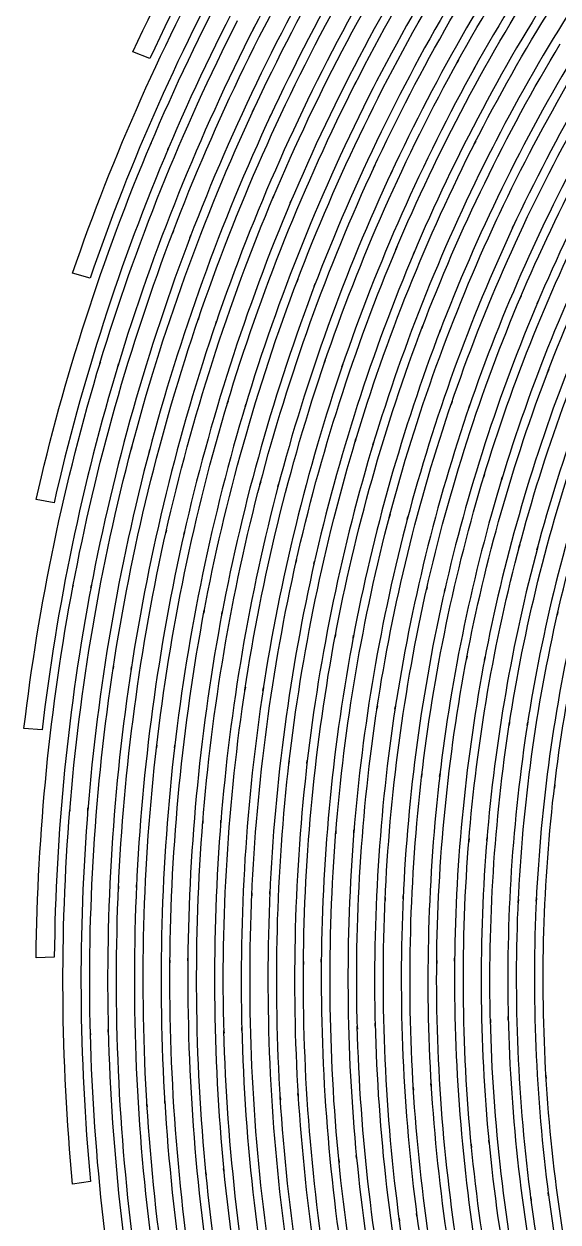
# Model space of a CAD drawing. Extents: x -32 to 185, y 69 to 286.
# Drawn here: x -32.4 to -5.5, y 152.4 to 212.8 of the extents above; entities that cross this region are included whole.
import ezdxf

# ---------------------------------------------------------------- set-up
doc = ezdxf.new("R2010")
doc.units = 0
doc.layers.add('Ebene_1', color=7, linetype='CONTINUOUS')

msp = doc.modelspace()

# ---------------------------------------------------------------- linework, layer by layer
at = {"layer": 'Ebene_1', "color": 7}
for p, q in [((-20.843892, 212.512881), (-20.782292, 212.633281)), ((-26.067933, 211.025825), (-26.914043, 211.37608)), ((-26.914043, 211.37608), (-26.914043, 211.375571)), ((-10.498799, 210.948443), (-10.571293, 210.817352)), ((-9.723529, 210.488225), (-9.650449, 210.619825)), ((-15.655156, 209.849824), (-15.719683, 209.722806)), ((-14.862475, 209.418624), (-14.796853, 209.547424)), ((-20.817928, 208.475277), (-20.87571, 208.351059)), ((-20.010077, 208.072077), (-19.951506, 208.197822)), ((-26.001497, 206.763203), (-26.02746, 206.701857)), ((-9.625503, 206.865276), (-9.694689, 206.729094)), ((-25.15386, 206.449093), (-25.102187, 206.570766)), ((-8.835113, 206.432293), (-8.764808, 206.570003)), ((-14.715119, 205.632256), (-14.776566, 205.499893)), ((-13.908336, 205.228801), (-13.846074, 205.362692)), ((-19.803055, 204.1228), (-19.857349, 203.994)), ((-18.981534, 203.748873), (-18.92645, 203.8792)), ((-8.56924, 202.900727), (-8.635244, 202.75869)), ((-7.764825, 202.495235), (-7.697803, 202.638799)), ((-24.877168, 202.336653), (-24.925023, 202.210908)), ((-24.042513, 201.992253), (-23.994149, 202.118508)), ((-13.589951, 201.535598), (-13.647911, 201.398143)), ((-12.769932, 201.160907), (-12.711157, 201.299889)), ((-29.078954, 199.958687), (-29.957391, 200.216542)), ((-29.957391, 200.216542), (-29.957391, 200.216288)), ((-18.600021, 199.895815), (-18.650726, 199.762433)), ((-17.76618, 199.550905), (-17.714583, 199.686069)), ((-7.338257, 199.061923), (-7.400799, 198.914286)), ((-6.520937, 198.684432), (-6.457504, 198.833595)), ((-23.58764, 197.979849), (-23.631676, 197.850285)), ((-22.741275, 197.665485), (-22.69673, 197.796322)), ((-12.287186, 197.569267), (-12.341684, 197.426212)), ((-11.45533, 197.222576), (-11.400145, 197.366649)), ((-28.559681, 195.726356), (-28.579026, 195.662465)), ((-17.216921, 195.802211), (-17.264165, 195.663483)), ((-27.683535, 195.504138), (-27.644844, 195.631156)), ((-16.371957, 195.486574), (-16.324331, 195.626065)), ((-5.940853, 195.356501), (-5.999423, 195.203774)), ((-22.115857, 193.7605), (-22.156075, 193.626609)), ((-21.25931, 193.475409), (-21.218329, 193.610827)), ((-10.815606, 193.739373), (-10.866108, 193.591227)), ((-9.972602, 193.421699), (-9.921311, 193.571372)), ((-15.662792, 191.848353), (-15.70576, 191.705552)), ((-14.807697, 191.562752), (-14.764043, 191.706825)), ((-26.971316, 191.445152), (-27.005679, 191.315079)), ((-26.104588, 191.190861), (-26.069969, 191.321952)), ((-20.470041, 189.685478), (-20.506364, 189.547005)), ((-9.183612, 190.053042), (-9.230066, 189.899551)), ((-8.33068, 189.764642), (-8.283462, 189.91966)), ((-19.604382, 189.430932), (-19.567498, 189.570678)), ((-30.896156, 188.633695), (-31.797248, 188.796859)), ((-31.797248, 188.796859), (-31.797248, 188.79635)), ((-13.945805, 188.04264), (-13.984776, 187.894749)), ((-13.081852, 187.786312), (-13.04227, 187.935731)), ((-25.225896, 187.249985), (-25.255932, 187.116603)), ((-24.351022, 187.027003), (-24.320222, 187.162166)), ((-7.400112, 186.517402), (-7.442163, 186.358566)), ((-6.538322, 186.258275), (-6.495584, 186.418638)), ((-18.65989, 185.761656), (-18.691988, 185.61911)), ((-17.786162, 185.537401), (-17.753554, 185.68122)), ((-29.930409, 184.480782), (-29.942628, 184.415109)), ((-29.035427, 184.352746), (-29.010481, 184.483328)), ((-12.075506, 184.390418), (-12.109996, 184.237945)), ((-11.203585, 184.164382), (-11.168483, 184.318636)), ((-23.313749, 183.210854), (-23.339712, 183.073399)), ((-22.431748, 183.018672), (-22.40553, 183.157654)), ((-5.474321, 183.138054), (-5.51179, 182.974126)), ((-16.69411, 181.995652), (-16.721855, 181.848525)), ((-15.813534, 181.802452), (-15.785509, 181.950343)), ((-10.061005, 180.898561), (-10.090838, 180.74176)), ((-9.182237, 180.702815), (-9.151794, 180.861906)), ((-27.895826, 180.392778), (-27.915935, 180.259651)), ((-27.006952, 180.23216), (-26.986589, 180.365796)), ((-21.244292, 179.333868), (-21.265674, 179.192086)), ((-20.356488, 179.172741), (-20.334622, 179.315795)), ((-14.582475, 178.393576), (-14.605435, 178.242376)), ((-13.696147, 178.230922), (-13.67278, 178.383649)), ((-31.499938, 177.179139), (-32.412994, 177.24583)), ((-32.412994, 177.24583), (-32.412994, 177.245321)), ((-7.911698, 177.572921), (-7.936643, 177.410775)), ((-7.027228, 177.407212), (-7.001773, 177.570885)), ((-25.714369, 176.406847), (-25.730151, 176.270665)), ((-24.820659, 176.278047), (-24.804623, 176.415502)), ((-19.027377, 175.624119), (-19.044076, 175.479537)), ((-18.134686, 175.49481), (-18.11758, 175.641174)), ((-12.334506, 174.961282), (-12.352604, 174.805755)), ((-11.443519, 174.828918), (-11.425014, 174.986228)), ((-5.637587, 174.417318), (-5.657467, 174.250336)), ((-30.097646, 173.15299), (-30.102991, 173.086299)), ((-29.194263, 173.120917), (-29.183572, 173.253026)), ((-23.383749, 172.593498), (-23.394949, 172.453753)), ((-22.486221, 172.496262), (-22.474766, 172.637535)), ((-16.672423, 172.088734), (-16.684259, 171.939825)), ((-15.776244, 171.990479), (-15.764025, 172.140661)), ((-9.96018, 171.703352), (-9.973111, 171.543497)), ((-9.065605, 171.601788), (-9.052165, 171.763425)), ((-27.640262, 169.304004), (-27.646116, 169.169859)), ((-26.739425, 169.239095), (-26.733316, 169.374259)), ((-20.913892, 168.958331), (-20.920256, 168.815277)), ((-20.014047, 168.892658), (-20.007582, 169.036731)), ((-14.189915, 168.731786), (-14.196686, 168.579058)), ((-13.291241, 168.664331), (-13.28419, 168.818331)), ((-7.469603, 168.624367), (-7.477163, 168.46044)), ((-6.572635, 168.553604), (-6.564693, 168.719313)), ((-30.882156, 165.725855), (-31.797248, 165.69531)), ((-31.797248, 165.69531), (-31.797248, 165.694801)), ((-25.047459, 165.572619), (-25.048732, 165.435673)), ((-24.145095, 165.539783), (-24.143822, 165.67851)), ((-17.413787, 165.471819), (-17.412412, 165.619455)), ((-11.589883, 165.557601), (-11.59136, 165.401564)), ((-10.68981, 165.521201), (-10.68813, 165.679274)), ((-18.315159, 165.505928), (-18.31633, 165.359564)), ((-8.882637, 162.571016), (-8.878564, 162.410398)), ((-7.982385, 162.564907), (-7.986254, 162.726798)), ((-28.158517, 161.93567), (-28.161571, 162.068543)), ((-22.324839, 162.028834), (-22.321021, 161.889088)), ((-21.42222, 162.027561), (-21.425783, 162.169343)), ((-15.597883, 162.240361), (-15.593887, 162.091198)), ((-14.696232, 162.23807), (-14.700101, 162.389016)), ((-29.060118, 161.871779), (-29.058336, 161.804579)), ((-6.078969, 159.774323), (-6.069118, 159.610395)), ((-12.772503, 159.166722), (-12.762957, 159.01374)), ((-11.871767, 159.194722), (-11.881109, 159.348977)), ((-26.207424, 158.305594), (-26.199024, 158.171448)), ((-25.304805, 158.336903), (-25.312951, 158.472321)), ((-19.482582, 158.676722), (-19.473621, 158.534431)), ((-18.580726, 158.707013), (-18.589584, 158.85134)), ((-8.950957, 156.345847), (-8.966052, 156.50341)), ((-9.849809, 156.286792), (-9.834613, 156.13101)), ((-16.531531, 155.519846), (-16.517226, 155.375009)), ((-15.631687, 155.581955), (-15.645992, 155.728828)), ((-23.232803, 154.871264), (-23.219312, 154.734827)), ((-22.332221, 154.934136), (-22.345457, 155.0721)), ((-29.0507, 154.403409), (-29.957391, 154.275372)), ((-29.957391, 154.275372), (-29.957391, 154.275118)), ((-6.840519, 153.60439), (-6.819417, 153.445808)), ((-5.944722, 153.694499), (-5.965696, 153.854608)), ((-13.482558, 152.56228), (-13.462678, 152.414134)), ((-12.585793, 152.655443), (-12.605571, 152.804607))]:
    msp.add_line(p, q, dxfattribs=at)
for points in [[(-11.235097, 227.834495), (-14.884443, 223.021291), (-18.099966, 217.893977), (-20.843892, 212.512881)], [(-26.914043, 211.375571), (-24.244877, 217.087576), (-21.078328, 222.553945), (-17.451383, 227.711295)], [(-16.612782, 227.333549), (-20.239651, 222.187399), (-23.403858, 216.730194), (-26.067933, 211.025825)], [(-15.719683, 209.722806), (-13.134746, 214.813719), (-10.102471, 219.66536), (-6.659155, 224.219946)], [(-10.571293, 210.817352), (-7.929491, 215.590338), (-4.868172, 220.119215), (-1.423761, 224.34951)], [(-20.87571, 208.351059), (-18.364057, 213.761173), (-15.377421, 218.937869), (-11.951109, 223.82031)], [(-5.866882, 223.77271), (-9.284539, 219.263942), (-12.295051, 214.460155), (-14.862475, 209.418624)], [(-0.645208, 223.878855), (-4.062483, 219.693615), (-7.100715, 215.212338), (-9.723529, 210.488225)], [(-26.02746, 206.701857), (-23.605713, 212.430917), (-20.680983, 217.93445), (-17.288118, 223.147545)], [(-11.145803, 223.396746), (-14.547882, 218.560887), (-17.514434, 213.4323), (-20.010077, 208.072077)], [(-16.471077, 222.747654), (-19.840931, 217.581904), (-22.746621, 212.127753), (-25.15386, 206.449093)], [(-14.776566, 205.499893), (-12.427288, 210.563825), (-9.632452, 215.409356), (-6.425278, 219.978452)], [(-9.694689, 206.729094), (-7.279992, 211.478662), (-4.446975, 216.003975), (-1.229568, 220.25107)], [(-19.857349, 203.994), (-17.589983, 209.37306), (-14.849646, 214.540337), (-11.668716, 219.434742)], [(-5.616409, 219.56176), (-8.799706, 215.039501), (-11.574661, 210.242842), (-13.908336, 205.228801)], [(-0.433018, 219.811215), (-3.625378, 215.609938), (-6.437318, 211.13248), (-8.835113, 206.432293)], [(-10.847806, 219.042232), (-14.00626, 214.195428), (-16.728321, 209.077278), (-18.981534, 203.748873)], [(-24.925023, 202.210908), (-22.756294, 207.904331), (-20.086822, 213.394627), (-16.948554, 218.616632)], [(-16.116597, 218.248304), (-19.233712, 213.074409), (-21.886256, 207.634513), (-24.042513, 201.992253)], [(-29.957391, 200.216288), (-27.910335, 206.17953), (-25.342987, 211.951608), (-22.28462, 217.465067)], [(-21.410765, 217.178194), (-24.469895, 211.675935), (-27.036225, 205.913529), (-29.078954, 199.958687)], [(-13.647911, 201.398143), (-11.52841, 206.424912), (-8.965772, 211.253389), (-5.990565, 215.825793)], [(-8.635244, 202.75869), (-6.441773, 207.474913), (-3.832298, 211.986226), (-0.837797, 216.238921)], [(-0.025058, 215.829866), (-2.996166, 211.624007), (-5.586372, 207.161312), (-7.764825, 202.495235)], [(-18.650726, 199.762433), (-16.621513, 205.099492), (-14.122206, 210.245897), (-11.182508, 215.140811)], [(-5.16627, 215.44092), (-8.119407, 210.915861), (-10.66405, 206.13702), (-12.769932, 201.160907)], [(-10.346962, 214.780374), (-13.266194, 209.933569), (-15.749109, 204.837056), (-17.76618, 199.550905)], [(-23.631676, 197.850285), (-21.709347, 203.496873), (-19.28989, 208.961969), (-16.401891, 214.181173)], [(-15.556418, 213.845173), (-18.425122, 208.675096), (-20.829637, 203.2604), (-22.741275, 197.665485)], [(-28.579026, 195.662465), (-26.780152, 201.616543), (-24.456913, 207.400076), (-21.637311, 212.944081)], [(-20.782292, 212.633281), (-23.584076, 207.138658), (-25.893569, 201.406289), (-27.683535, 195.504138)], [(-7.400799, 198.914286), (-5.422496, 203.587236), (-3.030963, 208.074113), (-0.255142, 212.321972)], [(-12.341684, 197.426212), (-10.445522, 202.405635), (-8.109556, 207.206367), (-5.361761, 211.771389)], [(0.572946, 211.94448), (-2.181518, 207.744222), (-4.555666, 203.306727), (-6.520937, 198.684432)], [(-17.264165, 195.663483), (-15.466436, 200.94887), (-13.202354, 206.063966), (-10.498799, 210.948443)], [(-4.523135, 211.418334), (-7.25077, 206.901676), (-9.570801, 202.150835), (-11.45533, 197.222576)], [(-9.650449, 210.619825), (-12.335015, 205.784729), (-14.584461, 200.720288), (-16.371957, 195.486574)], [(-22.156075, 193.626609), (-20.473273, 199.215923), (-18.297646, 204.645128), (-15.655156, 209.849824)], [(-14.796853, 209.547424), (-17.42234, 204.391855), (-19.584985, 199.013559), (-21.25931, 193.475409)], [(-27.005679, 191.315079), (-25.454223, 197.206539), (-23.383494, 202.949345), (-20.817928, 208.475277)], [(-5.999423, 195.203774), (-4.229516, 199.823524), (-2.050376, 204.276291), (0.511779, 208.508623)], [(-19.951506, 208.197822), (-22.501239, 202.722035), (-24.560259, 197.030648), (-26.104588, 191.190861)], [(-10.866108, 193.591227), (-9.186412, 198.513632), (-7.07129, 203.27669), (-4.545917, 207.82364)], [(-3.694283, 207.503167), (-6.201456, 203.005345), (-8.302655, 198.292686), (-9.972602, 193.421699)], [(-31.797248, 188.79635), (-30.395719, 194.943628), (-28.456335, 200.955743), (-26.001497, 206.763203)], [(-15.70576, 191.705552), (-14.132642, 196.929085), (-12.097778, 202.00218), (-9.625503, 206.865276)], [(-25.102187, 206.570766), (-27.559062, 200.774506), (-29.498191, 194.772064), (-30.896156, 188.633695)], [(-8.764808, 206.570003), (-11.220283, 201.756798), (-13.242623, 196.734357), (-14.807697, 191.562752)], [(-20.506364, 189.547005), (-19.056014, 195.069628), (-17.117877, 200.452506), (-14.715119, 205.632256)], [(-13.846074, 205.362692), (-16.233535, 200.233088), (-18.160624, 194.901374), (-19.604382, 189.430932)], [(-25.255932, 187.116603), (-23.944767, 192.935517), (-22.119929, 198.62665), (-19.803055, 204.1228)], [(-18.92645, 203.8792), (-21.229274, 198.433195), (-23.044694, 192.793735), (-24.351022, 187.027003)], [(-9.230066, 189.899551), (-7.759658, 194.756283), (-5.858711, 199.471996), (-3.550007, 203.990946)], [(-2.686639, 203.703309), (-4.97895, 199.23425), (-6.867959, 194.569446), (-8.33068, 189.764642)], [(-13.984776, 187.894749), (-12.628633, 193.047517), (-10.816192, 198.069449), (-8.56924, 202.900727)], [(-7.697803, 202.638799), (-9.929864, 197.857667), (-11.731767, 192.887154), (-13.081852, 187.786312)], [(-29.942628, 184.415109), (-28.786736, 190.526751), (-27.091716, 196.524102), (-24.877168, 202.336653)], [(-23.994149, 202.118508), (-26.195715, 196.35712), (-27.883098, 190.411951), (-29.035427, 184.352746)], [(-18.691988, 185.61911), (-17.4663, 191.06537), (-15.758756, 196.391739), (-13.589951, 201.535598)], [(-12.711157, 201.299889), (-14.86665, 196.206684), (-16.565055, 190.931479), (-17.786162, 185.537401)], [(-7.442163, 186.358566), (-6.173405, 191.140716), (-4.479888, 195.79992), (-2.382075, 200.280688)], [(-1.50827, 200.026651), (-3.591778, 195.596283), (-5.275241, 190.988497), (-6.538322, 186.258275)], [(-23.339712, 183.073399), (-22.260693, 188.810095), (-20.674364, 194.439628), (-18.600021, 199.895815)], [(-17.714583, 199.686069), (-19.777091, 194.280791), (-21.355783, 188.703186), (-22.431748, 183.018672)], [(-12.109996, 184.237945), (-10.963064, 189.311296), (-9.36607, 194.272137), (-7.338257, 199.061923)], [(-6.457504, 198.833595), (-8.472386, 194.094718), (-10.060802, 189.18555), (-11.203585, 184.164382)], [(-27.915935, 180.259651), (-26.99957, 186.282711), (-25.551205, 192.212862), (-23.58764, 197.979849)], [(-22.69673, 197.796322), (-24.649605, 192.080498), (-26.092115, 186.202784), (-27.006952, 180.23216)], [(-16.721855, 181.848525), (-15.712811, 187.210021), (-14.228606, 192.470971), (-12.287186, 197.569267)], [(-11.400145, 197.366649), (-13.330034, 192.320026), (-14.807086, 187.111003), (-15.813534, 181.802452)], [(-5.51179, 182.974126), (-4.436742, 187.673549), (-2.943373, 192.267589), (-1.049884, 196.701012)], [(-32.412994, 177.245321), (-31.672775, 183.506636), (-30.383246, 189.691078), (-28.559681, 195.726356)], [(-21.265674, 179.192086), (-20.410681, 184.837655), (-19.055607, 190.396424), (-17.216921, 195.802211)], [(-27.644844, 195.631156), (-29.471973, 189.606314), (-30.76201, 183.43129), (-31.499938, 177.179139)], [(-16.324331, 195.626065), (-18.152962, 190.271951), (-19.502462, 184.765619), (-20.356488, 179.172741)], [(-10.090838, 180.74176), (-9.144946, 185.727038), (-7.755967, 190.618133), (-5.940853, 195.356501)], [(-5.051724, 195.162537), (-6.856021, 190.475079), (-8.238407, 185.63591), (-9.182237, 180.702815)], [(-25.730151, 176.270665), (-25.044914, 182.195725), (-23.835313, 188.048749), (-22.115857, 193.7605)], [(-21.218329, 193.610827), (-22.929385, 187.951258), (-24.134913, 182.150925), (-24.820659, 176.278047)], [(-14.605435, 178.242376), (-13.804711, 183.510199), (-12.53636, 188.696313), (-10.815606, 193.739373)], [(-9.921311, 193.571372), (-11.63252, 188.58024), (-12.895906, 183.446308), (-13.696147, 178.230922)], [(-19.044076, 175.479537), (-18.40425, 181.02507), (-17.272616, 186.503148), (-15.662792, 191.848353)], [(-14.764043, 191.706825), (-16.365873, 186.413547), (-17.493943, 180.987906), (-18.134686, 175.49481)], [(-7.936643, 177.410775), (-7.183341, 182.300344), (-5.994638, 187.113294), (-4.385044, 191.791589)], [(-3.489247, 191.631734), (-5.090008, 187.005112), (-6.274155, 182.244598), (-7.027228, 177.407212)], [(-30.102991, 173.086299), (-29.603318, 179.286268), (-28.555354, 185.429983), (-26.971316, 191.445152)], [(-26.069969, 191.321952), (-27.64688, 185.359219), (-28.692554, 179.268195), (-29.194263, 173.120917)], [(-23.394949, 172.453753), (-22.931676, 178.272922), (-21.952693, 184.0394), (-20.470041, 189.685478)], [(-12.352604, 174.805755), (-11.751443, 179.972269), (-10.690802, 185.074892), (-9.183612, 190.053042)], [(-8.283462, 189.91966), (-9.783194, 184.993437), (-10.840857, 179.942996), (-11.443519, 174.828918)], [(-19.567498, 189.570678), (-21.043965, 183.976782), (-22.020657, 178.26274), (-22.486221, 172.496262)], [(-16.684259, 171.939825), (-16.250844, 177.377939), (-15.334276, 182.766926), (-13.945805, 188.04264)], [(-13.04227, 187.935731), (-14.424784, 182.712199), (-15.33985, 177.375903), (-15.776244, 171.990479)], [(-5.657467, 174.250336), (-5.088023, 179.037577), (-4.091425, 183.76449), (-2.679766, 188.374313)], [(-27.646116, 169.169859), (-27.37528, 175.256301), (-26.565315, 181.306852), (-25.225896, 187.249985)], [(-24.320222, 187.162166), (-25.654805, 181.270961), (-26.464515, 175.273101), (-26.739425, 169.239095)], [(-9.973111, 171.543497), (-9.562554, 176.60132), (-8.701375, 181.612561), (-7.400112, 186.517402)], [(-6.495584, 186.418638), (-7.791374, 181.565979), (-8.65156, 176.607429), (-9.065605, 171.601788)], [(-20.920256, 168.815277), (-20.670037, 174.519645), (-19.913527, 180.190924), (-18.65989, 185.761656)], [(-17.753554, 185.68122), (-19.002712, 180.163178), (-19.759298, 174.544846), (-20.014047, 168.892658)], [(-31.797248, 165.694801), (-31.726738, 171.999389), (-31.102083, 178.285649), (-29.930409, 184.480782)], [(-29.010481, 184.483328), (-30.186737, 178.298376), (-30.813428, 172.02128), (-30.882156, 165.725855)], [(-14.196686, 168.579058), (-13.960416, 173.902118), (-13.250488, 179.193613), (-12.075506, 184.390418)], [(-11.168483, 184.318636), (-12.339495, 179.174013), (-13.049932, 173.934954), (-13.291241, 168.664331)], [(-25.048732, 165.435673), (-24.997059, 171.400443), (-24.416441, 177.348921), (-23.313749, 183.210854)], [(-22.40553, 183.157654), (-23.505167, 177.348157), (-24.087568, 171.452115), (-24.145095, 165.539783)], [(-7.477163, 168.46044), (-7.24797, 173.402954), (-6.577599, 178.314922), (-5.474321, 183.138054)], [(-4.566509, 183.074417), (-5.666427, 178.303467), (-6.337867, 173.443935), (-6.572635, 168.553604)], [(-18.31633, 165.359564), (-18.269697, 170.942006), (-17.7267, 176.509429), (-16.69411, 181.995652)], [(-15.785509, 181.950343), (-16.815604, 176.516811), (-17.360612, 171.002079), (-17.413787, 165.471819)], [(-11.59136, 165.401564), (-11.542741, 170.602442), (-11.030468, 175.78881), (-10.061005, 180.898561)], [(-9.151794, 180.861906), (-10.119373, 175.804338), (-10.634141, 170.670406), (-10.68981, 165.521201)], [(-29.058336, 161.804579), (-29.220482, 168.022621), (-28.831281, 174.243209), (-27.895826, 180.392778)], [(-26.986589, 180.365796), (-27.920517, 174.269173), (-28.312772, 168.10153), (-28.158517, 161.93567)], [(-22.321021, 161.889088), (-22.478839, 167.724294), (-22.118402, 173.562299), (-21.244292, 179.333868)], [(-20.334622, 179.315795), (-21.207892, 173.596663), (-21.571893, 167.811094), (-21.42222, 162.027561)], [(-15.593887, 162.091198), (-15.74076, 167.544584), (-15.40229, 173.000262), (-14.582475, 178.393576)], [(-13.67278, 178.383649), (-14.492086, 173.042771), (-14.834628, 167.63953), (-14.696232, 162.23807)], [(-8.878564, 162.410398), (-9.007823, 167.482984), (-8.68427, 172.557607), (-7.911698, 177.572921)], [(-7.001773, 177.570885), (-7.774472, 172.608007), (-8.102607, 167.586075), (-7.982385, 162.564907)], [(-26.199024, 158.171448), (-26.576515, 164.25229), (-26.41437, 170.354769), (-25.714369, 176.406847)], [(-24.804623, 176.415502), (-25.505387, 170.41586), (-25.672624, 164.366072), (-25.304805, 158.336903)], [(-19.473621, 158.534431), (-19.83108, 164.232945), (-19.681738, 169.952078), (-19.027377, 175.624119)], [(-18.11758, 175.641174), (-18.773137, 170.021569), (-18.928156, 164.354363), (-18.580726, 158.707013)], [(-12.762957, 159.01374), (-13.09379, 164.331709), (-12.950405, 169.668768), (-12.334506, 174.961282)], [(-11.425014, 174.986228), (-12.042491, 169.74615), (-12.191935, 164.461272), (-11.871767, 159.194722)], [(-6.069118, 159.610395), (-6.366427, 164.549091), (-6.221947, 169.504586), (-5.637587, 174.417318)], [(-29.957391, 154.275118), (-30.557355, 160.551451), (-30.604446, 166.868511), (-30.097646, 173.15299)], [(-29.183572, 173.253026), (-29.695718, 166.97822), (-29.651173, 160.670323), (-29.0507, 154.403409)], [(-23.219312, 154.734827), (-23.801967, 160.671087), (-23.856949, 166.647565), (-23.383749, 172.593498)], [(-22.474766, 172.637535), (-22.950767, 166.743784), (-22.903167, 160.819487), (-22.332221, 154.934136)], [(-16.517226, 155.375009), (-17.06399, 160.930469), (-17.115994, 166.523856), (-16.672423, 172.088734)], [(-15.764025, 172.140661), (-16.210778, 166.62822), (-16.166437, 161.08676), (-15.631687, 155.581955)], [(-9.834613, 156.13101), (-10.33902, 161.307706), (-10.380969, 166.51902), (-9.96018, 171.703352)], [(-9.052165, 171.763425), (-9.476747, 166.631529), (-9.442943, 161.471633), (-8.950957, 156.345847)], [(-26.820625, 150.697987), (-27.642553, 156.863593), (-27.916953, 163.090035), (-27.640262, 169.304004)], [(-26.733316, 169.374259), (-27.014079, 163.21298), (-26.748588, 157.03872), (-25.939642, 150.924023)], [(-20.130171, 151.498024), (-20.907528, 157.283593), (-21.16971, 163.126689), (-20.913892, 168.958331)], [(-20.007582, 169.036731), (-20.267982, 163.257271), (-20.014837, 157.466357), (-19.251199, 151.731697)], [(-13.462678, 152.414134), (-14.188413, 157.820939), (-14.431835, 163.281708), (-14.189915, 168.731786)], [(-13.28419, 168.818331), (-13.531278, 163.42069), (-13.297503, 158.011594), (-12.585793, 152.655443)], [(-6.819417, 153.445808), (-7.487116, 158.475885), (-7.704778, 163.555599), (-7.469603, 168.624367)], [(-6.564693, 168.719313), (-6.805417, 163.702726), (-6.597988, 158.674176), (-5.944722, 153.694499)], [(-23.591204, 147.389657), (-24.61295, 153.395662), (-25.10015, 159.480577), (-25.047459, 165.572619)], [(-24.143822, 165.67851), (-24.202877, 159.638395), (-23.726113, 153.604644), (-22.719385, 147.648529)], [(-17.412412, 165.619455), (-17.466885, 159.961668), (-17.018554, 154.30999), (-16.072866, 148.731621)], [(-10.32082, 149.655368), (-11.214912, 154.907918), (-11.639698, 160.229705), (-11.589883, 165.557601)], [(-10.68813, 165.679274), (-10.745097, 160.403305), (-10.332046, 155.132427), (-9.453787, 149.930023)], [(-16.942394, 148.464858), (-17.903507, 154.093372), (-18.362962, 159.796214), (-18.315159, 165.505928)], [(-7.102421, 147.099729), (-8.154305, 152.193443), (-8.750197, 157.371157), (-8.882637, 162.571016)], [(-7.986254, 162.726798), (-7.862952, 157.578866), (-7.280781, 152.452061), (-6.246791, 147.407729)], [(-28.161571, 162.068543), (-28.004262, 155.774646), (-27.289498, 149.507222), (-26.026188, 143.339325)], [(-20.263222, 144.28929), (-21.473383, 150.129841), (-22.163457, 156.066356), (-22.324839, 162.028834)], [(-21.425783, 162.169343), (-21.272547, 156.258538), (-20.595201, 150.372677), (-19.402043, 144.581508)], [(-13.667002, 145.637873), (-14.801232, 151.103733), (-15.447421, 156.659956), (-15.597883, 162.240361)], [(-14.700101, 162.389016), (-14.558421, 156.860029), (-13.925238, 151.35446), (-12.808317, 145.937728)], [(-26.914043, 143.11558), (-28.177862, 149.29264), (-28.895936, 155.568973), (-29.060118, 161.871779)], [(-3.81896, 144.750018), (-5.017615, 149.680822), (-5.773998, 154.709118), (-6.078969, 159.774323)], [(-10.314864, 143.018089), (-11.61124, 148.317476), (-12.433855, 153.721735), (-12.772503, 159.166722)], [(-11.881109, 159.348977), (-11.553178, 153.955408), (-10.745682, 148.601803), (-9.468601, 143.351289)], [(-23.414803, 139.892522), (-24.887605, 145.935692), (-25.822042, 152.097479), (-26.207424, 158.305594)], [(-25.312951, 158.472321), (-24.937496, 152.315879), (-24.017058, 146.204492), (-22.562584, 140.21045)], [(-16.847346, 141.398924), (-18.235104, 147.068929), (-19.117054, 152.850934), (-19.482582, 158.676722)], [(-18.589584, 158.85134), (-18.234417, 153.076971), (-17.367052, 147.345366), (-15.99808, 141.724488)], [(-8.966052, 156.50341), (-8.462051, 151.251115), (-7.490883, 146.054055), (-6.064638, 140.974087)], [(-6.897588, 140.609068), (-8.345011, 145.736891), (-9.333056, 150.983587), (-9.849809, 156.286792)], [(-13.355183, 138.721867), (-14.90921, 144.216235), (-15.972244, 149.837622), (-16.531531, 155.519846)], [(-15.645992, 155.728828), (-15.098821, 150.097514), (-14.052307, 144.525763), (-12.519051, 139.079758)], [(-19.852055, 136.945647), (-21.50622, 142.809361), (-22.63793, 148.807985), (-23.232803, 154.871264)], [(-22.345457, 155.0721), (-21.762038, 149.059985), (-20.646874, 143.111253), (-19.012868, 137.296156)], [(-3.426017, 138.410303), (-5.013339, 143.363507), (-6.156122, 148.448312), (-6.840519, 153.60439)], [(-5.965696, 153.854608), (-5.295936, 148.749185), (-4.17204, 143.713508), (-2.60778, 138.807649)], [(-9.797602, 136.258373), (-11.506545, 141.573033), (-12.739793, 147.02922), (-13.482558, 152.56228)], [(-12.605571, 152.804607), (-11.877036, 147.322456), (-10.662268, 141.915651), (-8.976004, 136.648592)]]:
    msp.add_open_spline(points, degree=3, dxfattribs=at)

doc.saveas('drawing.dxf')
